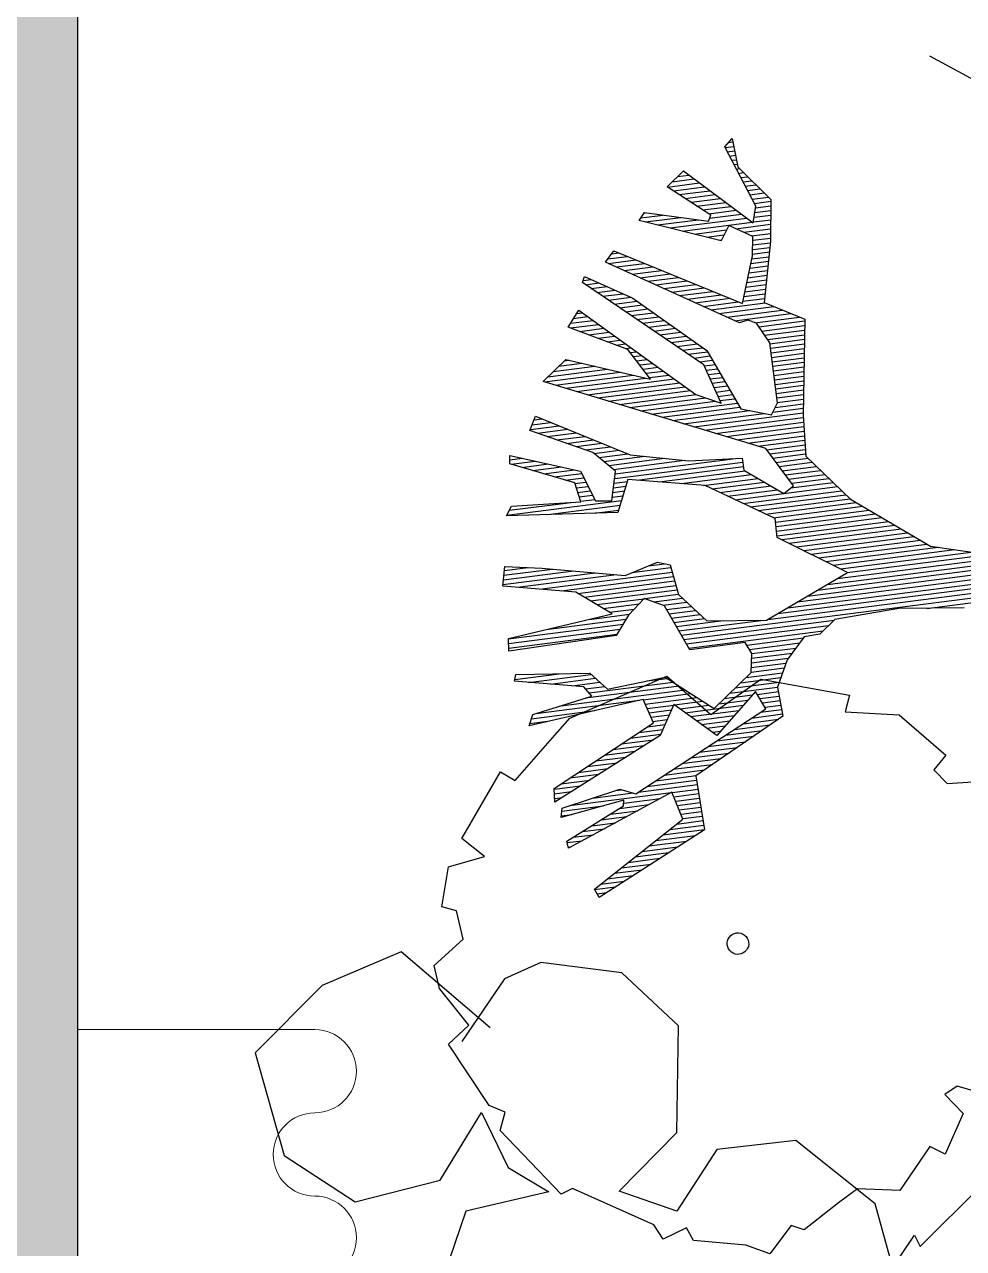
# Model space of a CAD drawing. Header units: millimetres. Extents: x -41640 to 3079702, y -5257903 to 68462.
# Drawn here: x -37602 to -37064, y 44671 to 45372 of the extents above; entities that cross this region are included whole.
import ezdxf

# ---------------------------------------------------------------- set-up
doc = ezdxf.new("R2010")
doc.units = ezdxf.units.MM
doc.header["$LTSCALE"] = 10
doc.layers.get('0').update_dxf_attribs({"color": 255})
doc.layers.add('0008原建筑墙柱体', color=145, linetype='Continuous')
doc.layers.add('家具细县', color=144, linetype='Continuous', lineweight=5)

# ---------------------------------------------------------------- blocks, each defined once
blk = doc.blocks.new('trhrtjtyjtj')
at = {"layer": '家具细县', "color": 8}
blk.add_line((2098036.7, -4929740.14), (2097901.07, -4929740.14), dxfattribs=at)
for centre, start, end in [((2098036.7, -4929763.95), 270, 90), ((2098036.7, -4929811.58), 90, 270), ((2098036.7, -4929859.2), 270, 90)]:
    blk.add_arc(centre, 23.81, start, end, dxfattribs=at)
blk = doc.blocks.new('ERRHRTHJRTH')
at = {"color": 8}
for p, q in [((2516549.6, -5105313.2), (2516464.1, -5105327.1)), ((2516604.7, -5105872.6), (2517070.1, -5105407.3)), ((2516763.7, -5105719.5), (2517074.6, -5105408.5)), ((2516657.3, -5105814.3), (2517055.5, -5105416.1)), ((2516661.1, -5105804.7), (2517040.6, -5105425.3)), ((2516665, -5105795.1), (2516990.8, -5105469.3)), ((2516368.5, -5105503.5), (2516369, -5105493.4)), ((2516368.8, -5105498.2), (2516371.4, -5105495.5)), ((2516369, -5105493.4), (2516388.6, -5105510.4)), ((2516369, -5105503.7), (2516374.5, -5105498.2)), ((2516668.8, -5105785.5), (2516956.1, -5105498.3)), ((2516422.9, -5105528.4), (2516368.5, -5105503.5)), ((2516372.9, -5105505.5), (2516377.6, -5105500.8)), ((2516376.9, -5105507.3), (2516380.7, -5105503.5)), ((2516380.8, -5105509.1), (2516383.8, -5105506.2)), ((2516384.8, -5105510.9), (2516386.8, -5105508.9)), ((2516388.6, -5105510.4), (2516429.9, -5105515.4)), ((2516388.7, -5105512.8), (2516390.8, -5105510.7)), ((2516392.7, -5105514.6), (2516395.9, -5105511.3)), ((2516396.6, -5105516.4), (2516401.1, -5105511.9)), ((2516400.6, -5105518.2), (2516406.2, -5105512.5)), ((2516404.5, -5105520), (2516411.3, -5105513.2)), ((2516408.5, -5105521.8), (2516416.5, -5105513.8)), ((2516412.4, -5105523.6), (2516421.6, -5105514.4)), ((2516416.4, -5105525.4), (2516426.8, -5105515)), ((2516420.3, -5105527.2), (2516430.9, -5105516.7)), ((2516423.6, -5105529.7), (2516433.3, -5105520)), ((2516429.9, -5105515.4), (2516452.4, -5105545.3)), ((2516430.2, -5105541.6), (2516422.9, -5105528.4)), ((2516425.7, -5105533.4), (2516435.8, -5105523.3)), ((2516427.7, -5105537.1), (2516438.3, -5105526.5)), ((2516429.8, -5105540.8), (2516440.8, -5105529.8)), ((2516672.6, -5105776), (2516921.3, -5105527.3)), ((2516676.4, -5105766.4), (2516911.7, -5105531.1)), ((2516352.4, -5105543.1), (2516430.2, -5105541.6)), ((2516374.1, -5105590.7), (2516423.1, -5105541.8)), ((2516374.9, -5105561.1), (2516393.7, -5105542.3)), ((2516381.2, -5105560.6), (2516399.6, -5105542.2)), ((2516384.4, -5105586.2), (2516428.9, -5105541.7)), ((2516387.5, -5105560), (2516405.4, -5105542.1)), ((2516393.8, -5105559.5), (2516411.3, -5105542)), ((2516396.8, -5105562.2), (2516417.2, -5105541.9)), ((2516421.1, -5105555.3), (2516443.2, -5105533.1)), ((2516428.6, -5105553.5), (2516445.7, -5105536.4)), ((2516436, -5105551.8), (2516448.2, -5105539.7)), ((2516680.3, -5105756.8), (2516904.6, -5105532.5)), ((2516684.1, -5105747.2), (2516897.4, -5105533.9)), ((2516687.9, -5105737.6), (2516893.6, -5105531.9)), ((2516349.4, -5105563.2), (2516352.4, -5105543.1)), ((2516349.8, -5105563.2), (2516370.2, -5105542.8)), ((2516350.3, -5105556.9), (2516364.3, -5105542.9)), ((2516351.3, -5105550.1), (2516358.5, -5105543)), ((2516352.3, -5105543.4), (2516352.6, -5105543.1)), ((2516356.1, -5105562.6), (2516376.1, -5105542.7)), ((2516362.4, -5105562.1), (2516382, -5105542.6)), ((2516368.7, -5105561.6), (2516387.8, -5105542.4)), ((2516437.5, -5105551.5), (2516414.3, -5105556.8)), ((2516447.8, -5105565.4), (2516437.5, -5105551.5)), ((2516439.5, -5105554.1), (2516450.7, -5105542.9)), ((2516441.9, -5105557.4), (2516453.1, -5105546.3)), ((2516444.4, -5105560.7), (2516455.3, -5105549.9)), ((2516452.4, -5105545.3), (2516481.4, -5105592.1)), ((2516395.9, -5105559.3), (2516349.4, -5105563.2)), ((2516394.6, -5105581.7), (2516415.2, -5105561.2)), ((2516397.6, -5105564.9), (2516395.9, -5105559.3)), ((2516414.3, -5105556.8), (2516417.3, -5105571.8)), ((2516446.8, -5105564.1), (2516457.5, -5105553.4)), ((2516448.9, -5105567.7), (2516459.7, -5105557)), ((2516450.8, -5105571.6), (2516461.9, -5105560.5)), ((2516452.7, -5105575.5), (2516464.1, -5105564.1)), ((2516347.5, -5105593.9), (2516397.6, -5105564.9)), ((2516417.3, -5105571.8), (2516348.1, -5105602.2)), ((2516363.8, -5105595.2), (2516389.5, -5105569.6)), ((2516404.9, -5105577.2), (2516416.1, -5105566)), ((2516415.2, -5105572.7), (2516417.1, -5105570.8)), ((2516466.6, -5105604.5), (2516447.8, -5105565.4)), ((2516454.5, -5105579.4), (2516466.3, -5105567.7)), ((2516456.4, -5105583.3), (2516468.5, -5105571.2)), ((2516458.3, -5105587.2), (2516470.7, -5105574.8)), ((2516347.9, -5105599.6), (2516362.2, -5105585.4)), ((2516353.5, -5105599.8), (2516375.9, -5105577.5)), ((2516460.1, -5105591.1), (2516472.9, -5105578.3)), ((2516462, -5105595), (2516475.1, -5105581.9)), ((2516463.8, -5105598.9), (2516477.3, -5105585.5)), ((2516470.5, -5105621), (2516506.4, -5105585.1)), ((2516481.4, -5105592.1), (2516519.2, -5105581.5)), ((2516485.9, -5105611.4), (2516514.4, -5105582.9)), ((2516490.9, -5105612.1), (2516520.2, -5105582.9)), ((2516495.3, -5105613.5), (2516522.6, -5105586.2)), ((2516519.2, -5105581.5), (2516570.6, -5105650.4)), ((2516347.5, -5105594.3), (2516348.5, -5105593.3)), ((2516348.1, -5105602.2), (2516347.5, -5105593.9)), ((2516447.9, -5105626.3), (2516482.4, -5105591.8)), ((2516455.5, -5105624.5), (2516490.4, -5105589.6)), ((2516463, -5105622.8), (2516498.4, -5105587.4)), ((2516465.7, -5105602.8), (2516479.5, -5105589)), ((2516499.7, -5105614.9), (2516525.1, -5105589.5)), ((2516504, -5105616.3), (2516527.6, -5105592.7)), ((2516508.1, -5105618), (2516530, -5105596)), ((2516346.9, -5105637.7), (2516466.6, -5105604.5)), ((2516432.9, -5105629.9), (2516455, -5105607.7)), ((2516440.4, -5105628.1), (2516463, -5105605.5)), ((2516511, -5105620.9), (2516532.5, -5105599.3)), ((2516513.8, -5105623.8), (2516534.9, -5105602.6)), ((2516516.7, -5105626.7), (2516537.4, -5105605.9)), ((2516395.2, -5105638.7), (2516415.2, -5105618.8)), ((2516402.7, -5105637), (2516423.1, -5105616.6)), ((2516410.3, -5105635.2), (2516431.1, -5105614.4)), ((2516417.8, -5105633.4), (2516439.1, -5105612.2)), ((2516425.3, -5105631.6), (2516447, -5105609.9)), ((2516479.5, -5105613.3), (2516475.2, -5105619.9)), ((2516487.3, -5105610.9), (2516479.5, -5105613.3)), ((2516507.4, -5105617.4), (2516487.3, -5105610.9)), ((2516545.7, -5105655.8), (2516507.4, -5105617.4)), ((2516519.6, -5105629.5), (2516539.9, -5105609.2)), ((2516522.4, -5105632.4), (2516542.3, -5105612.5)), ((2516525.3, -5105635.3), (2516544.8, -5105615.8)), ((2516475.2, -5105619.9), (2516347.1, -5105650.1)), ((2516357.5, -5105647.6), (2516375.3, -5105629.8)), ((2516365.1, -5105645.8), (2516383.3, -5105627.6)), ((2516372.6, -5105644.1), (2516391.3, -5105625.4)), ((2516380.1, -5105642.3), (2516399.2, -5105623.2)), ((2516387.7, -5105640.5), (2516407.2, -5105621)), ((2516528.2, -5105638.2), (2516547.3, -5105619.1)), ((2516531.1, -5105641.1), (2516549.7, -5105622.4)), ((2516533.9, -5105644), (2516552.2, -5105625.7)), ((2516536.8, -5105646.8), (2516554.6, -5105629)), ((2516347.1, -5105650.1), (2516346.9, -5105637.7)), ((2516347, -5105646.6), (2516359.4, -5105634.2)), ((2516347, -5105640.9), (2516351.4, -5105636.4)), ((2516350, -5105649.4), (2516367.4, -5105632)), ((2516539.7, -5105649.7), (2516557.1, -5105632.3)), ((2516542.6, -5105652.6), (2516559.6, -5105635.6)), ((2516545.4, -5105655.5), (2516562, -5105638.9)), ((2516499.8, -5105718.4), (2516569.4, -5105648.8)), ((2516546.6, -5105660.1), (2516564.5, -5105642.2)), ((2516547.5, -5105664.9), (2516566.9, -5105645.5)), ((2516570.6, -5105650.4), (2516594.9, -5105678)), ((2516732.2, -5105673.4), (2516775.8, -5105648.9)), ((2516340.2, -5105671.8), (2516386.2, -5105660.6)), ((2516369.9, -5105675.5), (2516384.4, -5105661.1)), ((2516376.1, -5105675.1), (2516390.8, -5105660.4)), ((2516382.2, -5105674.8), (2516396.8, -5105660.2)), ((2516386.2, -5105660.6), (2516467.2, -5105657.3)), ((2516388.4, -5105674.4), (2516402.8, -5105659.9)), ((2516394.5, -5105674), (2516408.8, -5105659.7)), ((2516400.7, -5105673.6), (2516414.8, -5105659.5)), ((2516406.8, -5105673.2), (2516420.8, -5105659.2)), ((2516413, -5105672.8), (2516426.8, -5105659)), ((2516419.1, -5105672.4), (2516432.8, -5105658.7)), ((2516425.3, -5105672), (2516438.8, -5105658.5)), ((2516431.4, -5105671.6), (2516444.8, -5105658.2)), ((2516437.6, -5105671.2), (2516450.8, -5105658)), ((2516443.7, -5105670.8), (2516456.8, -5105657.7)), ((2516449.9, -5105670.4), (2516462.8, -5105657.5)), ((2516456, -5105670), (2516468.3, -5105657.7)), ((2516462.2, -5105669.6), (2516472.4, -5105659.4)), ((2516467.2, -5105657.3), (2516523.2, -5105680)), ((2516468.3, -5105669.3), (2516476.5, -5105661.1)), ((2516473.9, -5105669.5), (2516480.6, -5105662.7)), ((2516509.1, -5105714.9), (2516572, -5105652)), ((2516518.4, -5105711.3), (2516574.7, -5105655.1)), ((2516527.8, -5105707.7), (2516577.4, -5105658.1)), ((2516537.1, -5105704.2), (2516580.1, -5105661.2)), ((2516548, -5105667.3), (2516545.7, -5105655.8)), ((2516673.9, -5105740.2), (2516751.4, -5105662.6)), ((2516681, -5105738.7), (2516764.5, -5105655.3)), ((2516341.9, -5105677.3), (2516340.2, -5105671.8)), ((2516341.3, -5105675.4), (2516346.3, -5105670.3)), ((2516472.9, -5105669), (2516341.9, -5105677.3)), ((2516345.3, -5105677.1), (2516353.9, -5105668.5)), ((2516351.5, -5105676.7), (2516361.6, -5105666.6)), ((2516357.6, -5105676.3), (2516369.2, -5105664.8)), ((2516363.8, -5105675.9), (2516376.8, -5105662.9)), ((2516506.1, -5105686.8), (2516472.9, -5105669)), ((2516477.6, -5105671.5), (2516484.7, -5105664.4)), ((2516481.4, -5105673.5), (2516488.8, -5105666.1)), ((2516485.1, -5105675.5), (2516492.9, -5105667.7)), ((2516488.9, -5105677.5), (2516497, -5105669.4)), ((2516490.5, -5105722), (2516542.1, -5105670.4)), ((2516492.6, -5105679.5), (2516501.1, -5105671)), ((2516496.4, -5105681.6), (2516505.2, -5105672.7)), ((2516523.2, -5105680), (2516548, -5105667.3)), ((2516546.4, -5105700.6), (2516582.8, -5105664.2)), ((2516555.7, -5105697.1), (2516585.5, -5105667.3)), ((2516563.7, -5105694.9), (2516588.2, -5105670.4)), ((2516568.2, -5105696.1), (2516590.9, -5105673.4)), ((2516650, -5105683.9), (2516732.2, -5105673.4)), ((2516666.7, -5105741.6), (2516738.3, -5105670)), ((2516462.5, -5105732.7), (2516517.5, -5105677.7)), ((2516471.8, -5105729.1), (2516521.6, -5105679.4)), ((2516481.2, -5105725.5), (2516530.3, -5105676.4)), ((2516500.1, -5105683.6), (2516509.3, -5105674.4)), ((2516503.8, -5105685.6), (2516513.4, -5105676)), ((2516568.7, -5105747.4), (2516633.9, -5105682.2)), ((2516572.7, -5105697.4), (2516593.6, -5105676.5)), ((2516576.1, -5105745.8), (2516639.1, -5105682.8)), ((2516577.2, -5105698.6), (2516597.6, -5105678.3)), ((2516581.7, -5105699.9), (2516602.7, -5105678.8)), ((2516583.5, -5105744.2), (2516644.3, -5105683.3)), ((2516586.2, -5105701.1), (2516607.9, -5105679.4)), ((2516590.7, -5105702.3), (2516613.1, -5105679.9)), ((2516590.9, -5105742.5), (2516649.5, -5105683.9)), ((2516594.9, -5105678), (2516650, -5105683.9)), ((2516595.3, -5105703.6), (2516618.3, -5105680.5)), ((2516598.2, -5105740.9), (2516656, -5105683.2)), ((2516599.8, -5105704.8), (2516623.5, -5105681.1)), ((2516601.6, -5105708.7), (2516628.7, -5105681.6)), ((2516605.6, -5105739.3), (2516662.6, -5105682.3)), ((2516609.6, -5105741.1), (2516669.2, -5105681.5)), ((2516612.4, -5105744), (2516675.8, -5105680.6)), ((2516615.2, -5105747), (2516682.4, -5105679.8)), ((2516618.1, -5105749.9), (2516689, -5105678.9)), ((2516623.6, -5105750.1), (2516695.6, -5105678.1)), ((2516630.8, -5105748.7), (2516702.2, -5105677.3)), ((2516638, -5105747.2), (2516708.8, -5105676.4)), ((2516645.2, -5105745.8), (2516715.4, -5105675.6)), ((2516652.3, -5105744.4), (2516722, -5105674.7)), ((2516659.5, -5105743), (2516728.6, -5105673.9)), ((2516354.4, -5105698.8), (2516483.4, -5105694.4)), ((2516562.4, -5105694.5), (2516368.2, -5105768.7)), ((2516397.3, -5105757.6), (2516459.7, -5105695.2)), ((2516406.6, -5105754), (2516465.6, -5105695)), ((2516415.9, -5105750.5), (2516471.6, -5105694.8)), ((2516425.2, -5105746.9), (2516477.5, -5105694.6)), ((2516434.6, -5105743.3), (2516483.6, -5105694.3)), ((2516436.7, -5105706.6), (2516447.7, -5105695.6)), ((2516441.3, -5105707.8), (2516453.7, -5105695.4)), ((2516443.9, -5105739.8), (2516492.3, -5105691.4)), ((2516453.2, -5105736.2), (2516500.9, -5105688.5)), ((2516483.4, -5105694.4), (2516506.1, -5105686.8)), ((2516602.4, -5105705.6), (2516562.4, -5105694.5)), ((2516356.3, -5105716.6), (2516354.4, -5105698.8)), ((2516354.8, -5105702.2), (2516358.3, -5105698.7)), ((2516355.3, -5105707.4), (2516364.2, -5105698.5)), ((2516355.8, -5105712.6), (2516370.2, -5105698.3)), ((2516410.6, -5105699.7), (2516356.3, -5105716.6)), ((2516358.3, -5105715.9), (2516376.2, -5105698.1)), ((2516366.7, -5105713.3), (2516382.1, -5105697.9)), ((2516375, -5105710.8), (2516388.1, -5105697.7)), ((2516383.3, -5105708.2), (2516394.1, -5105697.5)), ((2516391.7, -5105705.6), (2516400, -5105697.3)), ((2516400, -5105703), (2516406, -5105697.1)), ((2516408.4, -5105700.4), (2516411.9, -5105696.9)), ((2516443, -5105708.3), (2516410.6, -5105699.7)), ((2516413.9, -5105700.6), (2516417.9, -5105696.7)), ((2516418.5, -5105701.8), (2516423.9, -5105696.4)), ((2516423.1, -5105703), (2516429.8, -5105696.2)), ((2516427.6, -5105704.2), (2516435.8, -5105696)), ((2516432.2, -5105705.4), (2516441.8, -5105695.8)), ((2516599.8, -5105716.2), (2516602.4, -5105705.6)), ((2516789.8, -5105698.7), (2516744, -5105735)), ((2516372.2, -5105740.8), (2516443, -5105708.3)), ((2516378.7, -5105764.7), (2516428.4, -5105715)), ((2516388, -5105761.1), (2516439, -5105710.1)), ((2516471.9, -5105798.2), (2516553.5, -5105716.6)), ((2516514.6, -5105745.1), (2516550.9, -5105714.1)), ((2516550.9, -5105714.1), (2516558.8, -5105721.8)), ((2516558.8, -5105721.8), (2516599.8, -5105716.2)), ((2516561.3, -5105749), (2516593.3, -5105717.1)), ((2516369, -5105762.8), (2516407, -5105724.8)), ((2516369.3, -5105768.3), (2516417.7, -5105719.9)), ((2516469.7, -5105794.6), (2516546.3, -5105718)), ((2516488.5, -5105787.3), (2516556.4, -5105719.4)), ((2516505.2, -5105776.4), (2516560, -5105721.6)), ((2516521.9, -5105765.4), (2516566.6, -5105720.7)), ((2516538.6, -5105754.5), (2516573.3, -5105719.8)), ((2516546.6, -5105752.3), (2516580, -5105718.9)), ((2516554, -5105750.6), (2516586.6, -5105718)), ((2516370, -5105756.1), (2516396.4, -5105729.7)), ((2516371, -5105749.3), (2516385.7, -5105734.6)), ((2516607.4, -5105738.9), (2516539.7, -5105753.8)), ((2516619.1, -5105751), (2516607.4, -5105738.9)), ((2516688, -5105737.4), (2516619.1, -5105751)), ((2516656.8, -5105815.6), (2516688, -5105737.4)), ((2516744, -5105735), (2516704.7, -5105777.7)), ((2516368.2, -5105768.7), (2516372.2, -5105740.8)), ((2516371.9, -5105742.6), (2516375.1, -5105739.5)), ((2516466.1, -5105792.4), (2516511.3, -5105747.2)), ((2516469.9, -5105772.9), (2516514.6, -5105745.1)), ((2516460.5, -5105792.3), (2516496.2, -5105756.6)), ((2516539.7, -5105753.8), (2516481.8, -5105791.7)), ((2516454.9, -5105792.1), (2516481, -5105766)), ((2516381.7, -5105797.5), (2516469.9, -5105772.9)), ((2516418.6, -5105799.7), (2516435.8, -5105782.4)), ((2516427.2, -5105796.7), (2516443.8, -5105780.2)), ((2516435.9, -5105793.8), (2516451.7, -5105778)), ((2516443.8, -5105791.7), (2516459.7, -5105775.8)), ((2516449.3, -5105791.9), (2516467.7, -5105773.5)), ((2516608.8, -5105874.3), (2516704.6, -5105778.6)), ((2516704.7, -5105777.7), (2516702.1, -5105796.2)), ((2516384.1, -5105805.3), (2516395.8, -5105793.6)), ((2516385.5, -5105809.7), (2516403.8, -5105791.4)), ((2516442.3, -5105791.7), (2516385.8, -5105810.7)), ((2516392.5, -5105808.4), (2516411.8, -5105789.1)), ((2516401.2, -5105805.5), (2516419.8, -5105786.9)), ((2516409.9, -5105802.6), (2516427.8, -5105784.7)), ((2516468.5, -5105792.5), (2516442.3, -5105791.7)), ((2516482.2, -5105815.6), (2516468.5, -5105792.5)), ((2516474, -5105801.8), (2516482.5, -5105793.3)), ((2516481.8, -5105791.7), (2516492.8, -5105820.5)), ((2516612.9, -5105876), (2516703.6, -5105785.2)), ((2516617, -5105877.7), (2516702.7, -5105791.9)), ((2516385.8, -5105810.7), (2516381.7, -5105797.5)), ((2516382.8, -5105800.9), (2516387.8, -5105795.8)), ((2516476.1, -5105805.4), (2516484.1, -5105797.5)), ((2516478.3, -5105809), (2516485.6, -5105801.7)), ((2516702.1, -5105796.2), (2516692.7, -5105806.7)), ((2516385.2, -5105839.2), (2516443.7, -5105811.7)), ((2516415.7, -5105883.2), (2516488.8, -5105810)), ((2516419, -5105833.8), (2516438.8, -5105814)), ((2516428.4, -5105830.1), (2516445.8, -5105812.7)), ((2516437.8, -5105826.5), (2516449.7, -5105814.6)), ((2516443.7, -5105811.7), (2516470.5, -5105824.7)), ((2516444.2, -5105860.4), (2516490.4, -5105814.2)), ((2516470.5, -5105824.7), (2516482.2, -5105815.6)), ((2516480.4, -5105812.7), (2516487.2, -5105805.9)), ((2516614.9, -5105848.4), (2516656.8, -5105815.6)), ((2516656.5, -5105843.9), (2516692.7, -5105807.7)), ((2516660.6, -5105845.5), (2516692.8, -5105813.4)), ((2516692.7, -5105806.7), (2516693, -5105832.3)), ((2516762.6, -5105837.1), (2516802.3, -5105809.8)), ((2516802.3, -5105809.8), (2516857.4, -5105813)), ((2516857.4, -5105813), (2516857, -5105829.7)), ((2516446.1, -5105823.2), (2516389.7, -5105845.2)), ((2516400.2, -5105841.1), (2516417, -5105824.2)), ((2516409.6, -5105837.4), (2516427.9, -5105819.1)), ((2516492.8, -5105820.5), (2516415.8, -5105883.7)), ((2516460.7, -5105833.2), (2516446.1, -5105823.2)), ((2516446.5, -5105823.5), (2516453.5, -5105816.5)), ((2516449.9, -5105825.9), (2516457.4, -5105818.4)), ((2516453.4, -5105828.2), (2516461.3, -5105820.3)), ((2516456.8, -5105830.5), (2516465.2, -5105822.1)), ((2516460.2, -5105832.8), (2516469.1, -5105824)), ((2516476.3, -5105834.1), (2516492, -5105818.4)), ((2516600.7, -5105871), (2516653.1, -5105818.5)), ((2516664.8, -5105847.1), (2516692.8, -5105819.1)), ((2516667.2, -5105850.5), (2516692.9, -5105824.8)), ((2516685.1, -5105860.2), (2516756.4, -5105823.1)), ((2516756.4, -5105823.1), (2516762.6, -5105837.1)), ((2516873.8, -5105832.2), (2516891.4, -5105817)), ((2516387.5, -5105842.2), (2516395.3, -5105834.4)), ((2516390.8, -5105844.7), (2516406.2, -5105829.3)), ((2516414, -5105874.3), (2516460.7, -5105833.2)), ((2516479.1, -5105917.6), (2516563.7, -5105833)), ((2516495.5, -5105907), (2516567, -5105835.5)), ((2516532.3, -5105861.1), (2516548, -5105834.1)), ((2516535.6, -5105855.4), (2516560.4, -5105830.6)), ((2516543.7, -5105841.5), (2516553.9, -5105831.3)), ((2516548, -5105834.1), (2516558.4, -5105829.1)), ((2516558.4, -5105829.1), (2516580.4, -5105845.5)), ((2516669.5, -5105853.9), (2516693, -5105830.5)), ((2516671.9, -5105857.3), (2516694, -5105835.2)), ((2516693, -5105832.3), (2516701.1, -5105856.8)), ((2516857, -5105829.7), (2516873.8, -5105832.2)), ((2516389.7, -5105845.2), (2516385.2, -5105839.2)), ((2516414.8, -5105878.3), (2516454.1, -5105839)), ((2516508.7, -5105899.6), (2516570.3, -5105837.9)), ((2516515.2, -5105898.8), (2516573.6, -5105840.4)), ((2516521.7, -5105898.1), (2516576.9, -5105842.9)), ((2516558.7, -5105866.8), (2516580.2, -5105845.3)), ((2516567.1, -5105864.2), (2516585.4, -5105845.9)), ((2516575.5, -5105861.5), (2516590.7, -5105846.3)), ((2516580.2, -5105862.6), (2516596, -5105846.8)), ((2516580.4, -5105845.5), (2516614.9, -5105848.4)), ((2516584.3, -5105864.3), (2516601.3, -5105847.3)), ((2516588.4, -5105865.9), (2516606.6, -5105847.7)), ((2516592.5, -5105867.6), (2516611.9, -5105848.2)), ((2516596.6, -5105869.3), (2516626.6, -5105839.2)), ((2516653.7, -5105842.9), (2516618.7, -5105878.4)), ((2516664.8, -5105847.1), (2516653.7, -5105842.9)), ((2516674.5, -5105861), (2516664.8, -5105847.1)), ((2516672.6, -5105873.9), (2516698.3, -5105848.2)), ((2516673.6, -5105867.1), (2516696.9, -5105843.9)), ((2516674.3, -5105860.7), (2516695.4, -5105839.5)), ((2516670.7, -5105887.3), (2516701.2, -5105856.8)), ((2516671.6, -5105880.6), (2516699.7, -5105852.5)), ((2516690.8, -5105873), (2516704.2, -5105859.5)), ((2516701.1, -5105856.8), (2516720.9, -5105874.3)), ((2516462.7, -5105928.3), (2516525.7, -5105865.3)), ((2516469.4, -5105901.5), (2516532.3, -5105861.1)), ((2516528.2, -5105897.3), (2516558.4, -5105867.2)), ((2516558.4, -5105866.9), (2516556.4, -5105887.5)), ((2516576.7, -5105861.1), (2516558.4, -5105866.9)), ((2516618.7, -5105878.4), (2516576.7, -5105861.1)), ((2516667.9, -5105906.6), (2516674.5, -5105861)), ((2516669.1, -5105912.7), (2516685.1, -5105860.2)), ((2516694.9, -5105874.6), (2516707.3, -5105862.2)), ((2516699.1, -5105876.2), (2516710.4, -5105864.9)), ((2516702.9, -5105883.9), (2516716.5, -5105870.3)), ((2516703.3, -5105877.8), (2516713.4, -5105867.6)), ((2516415.8, -5105883.7), (2516414, -5105874.3)), ((2516450.8, -5105934.5), (2516509.6, -5105875.6)), ((2516534.7, -5105896.6), (2516557.8, -5105873.5)), ((2516541.3, -5105895.8), (2516557.1, -5105879.9)), ((2516659.3, -5106009.6), (2516704.8, -5105878.4)), ((2516669.7, -5105894.1), (2516687.7, -5105876)), ((2516688, -5105871.9), (2516684.7, -5105924.3)), ((2516704.8, -5105878.4), (2516688, -5105871.9)), ((2516720.9, -5105874.3), (2516691.9, -5105964.1)), ((2516696.8, -5105901.5), (2516719.4, -5105878.9)), ((2516699.9, -5105892.7), (2516719.5, -5105873)), ((2516448.6, -5105930.9), (2516493.5, -5105886)), ((2516506.1, -5105942.5), (2516556.9, -5105891.7)), ((2516530.9, -5105911.9), (2516556.5, -5105886.3)), ((2516556.4, -5105887.5), (2516558.9, -5105908.6)), ((2516649.8, -5105925.4), (2516687, -5105888.3)), ((2516668.7, -5105900.8), (2516687.3, -5105882.2)), ((2516693.8, -5105910.3), (2516716.7, -5105887.4)), ((2516442.3, -5105920.7), (2516469.4, -5105901.5)), ((2516446.4, -5105927.3), (2516477.3, -5105896.4)), ((2516506.5, -5105899.8), (2516451.5, -5105935.6)), ((2516484.1, -5105969.5), (2516544.3, -5105895.4)), ((2516484.4, -5105969.9), (2516557.5, -5105896.8)), ((2516487, -5105973.1), (2516558.1, -5105902)), ((2516544.3, -5105895.4), (2516506.5, -5105899.8)), ((2516655.8, -5105925.2), (2516686.6, -5105894.4)), ((2516661.8, -5105925), (2516686.2, -5105900.6)), ((2516690.7, -5105919.1), (2516713.9, -5105895.9)), ((2516444.2, -5105923.8), (2516459.3, -5105908.6)), ((2516489.6, -5105976.2), (2516558.8, -5105907.1)), ((2516558.9, -5105908.6), (2516491.4, -5105978.4)), ((2516558, -5105988.5), (2516637.2, -5105909.3)), ((2516571.1, -5105992.3), (2516616.8, -5105909.5)), ((2516571.1, -5105963.9), (2516624.6, -5105910.4)), ((2516571.3, -5105969.4), (2516630.9, -5105909.8)), ((2516581.8, -5105951.2), (2516616.3, -5105911.1)), ((2516605.4, -5105923.8), (2516618.2, -5105911)), ((2516613.1, -5105939.2), (2516643.5, -5105908.7)), ((2516616.3, -5105911.1), (2516667.9, -5105906.6)), ((2516616.8, -5105941.2), (2516649.8, -5105908.2)), ((2516616.8, -5105909.5), (2516669.1, -5105912.7)), ((2516637.9, -5105925.8), (2516656.2, -5105907.6)), ((2516643.9, -5105925.6), (2516662.5, -5105907)), ((2516667.7, -5105924.8), (2516685.8, -5105906.7)), ((2516673.7, -5105924.6), (2516685.4, -5105912.9)), ((2516684.6, -5105936.8), (2516708.4, -5105912.9)), ((2516687.6, -5105927.9), (2516711.2, -5105904.4)), ((2516451.5, -5105935.6), (2516442.3, -5105920.7)), ((2516684.7, -5105924.3), (2516637.5, -5105925.8)), ((2516679.6, -5105924.4), (2516685.1, -5105919)), ((2516681.5, -5105945.6), (2516705.7, -5105921.4)), ((2516620.6, -5105943.2), (2516637.6, -5105926.2)), ((2516624.3, -5105945.2), (2516638.7, -5105930.8)), ((2516628, -5105947.2), (2516639.8, -5105935.4)), ((2516637.5, -5105925.8), (2516644.6, -5105955.2)), ((2516678.5, -5105954.4), (2516703, -5105929.9)), ((2516544.7, -5106007.6), (2516610.8, -5105941.5)), ((2516612.8, -5105939), (2516546.5, -5106019.9)), ((2516632.9, -5105949.8), (2516612.8, -5105939)), ((2516630.9, -5105955.9), (2516642.1, -5105944.7)), ((2516631.8, -5105949.2), (2516640.9, -5105940.1)), ((2516672.3, -5105972), (2516697.5, -5105946.9)), ((2516675.4, -5105963.2), (2516700.2, -5105938.4)), ((2516509.3, -5105991), (2516560.6, -5105949.6)), ((2516522.3, -5105989.7), (2516562.2, -5105949.8)), ((2516538.8, -5105978.9), (2516567.5, -5105950.1)), ((2516555.3, -5105968.2), (2516572.9, -5105950.5)), ((2516560.6, -5105949.6), (2516581.8, -5105951.2)), ((2516566.3, -5105962.9), (2516578.3, -5105950.9)), ((2516598.6, -5106050.5), (2516632.9, -5105949.8)), ((2516644.6, -5105955.2), (2516606.5, -5106059.8)), ((2516624.9, -5105973.4), (2516644.3, -5105954)), ((2516627.9, -5105964.7), (2516643.2, -5105949.4)), ((2516669.3, -5105980.9), (2516694.7, -5105955.4)), ((2516511.1, -5105995.1), (2516539.4, -5105966.8)), ((2516564, -5105962.5), (2516511.7, -5105996.5)), ((2516543, -5106010), (2516574.7, -5105964.6)), ((2516574.7, -5105964.6), (2516564, -5105962.5)), ((2516621.9, -5105982.2), (2516642.1, -5105961.9)), ((2516663.1, -5105998.5), (2516694.8, -5105966.8)), ((2516666.2, -5105989.7), (2516692, -5105963.9)), ((2516691.9, -5105964.1), (2516727.4, -5105997.7)), ((2516491.4, -5105978.4), (2516484.1, -5105969.5)), ((2516544.3, -5106013.7), (2516584.7, -5105973.3)), ((2516615.9, -5105999.7), (2516635.6, -5105980)), ((2516618.9, -5105990.9), (2516638.9, -5105971)), ((2516660.1, -5106007.3), (2516697.8, -5105969.6)), ((2516684.2, -5105988.9), (2516700.8, -5105972.4)), ((2516687.9, -5105991.1), (2516703.7, -5105975.2)), ((2516691.5, -5105993.2), (2516706.7, -5105978)), ((2516511.7, -5105996.5), (2516509.3, -5105991)), ((2516509.4, -5105991.1), (2516509.5, -5105990.9)), ((2516612.9, -5106008.4), (2516632.3, -5105989.1)), ((2516618.8, -5106054.4), (2516683.6, -5105989.6)), ((2516683.9, -5105988.8), (2516641.4, -5106084.9)), ((2516706.4, -5106001.8), (2516683.9, -5105988.8)), ((2516695.2, -5105995.3), (2516709.6, -5105980.8)), ((2516698.8, -5105997.4), (2516712.6, -5105983.6)), ((2516702.4, -5105999.5), (2516715.5, -5105986.4)), ((2516706.1, -5106001.6), (2516718.5, -5105989.2)), ((2516569.8, -5106015.8), (2516571.1, -5105992.3)), ((2516610, -5106017.1), (2516629, -5105998.1)), ((2516655.9, -5106023.1), (2516679, -5105999.9)), ((2516682.1, -5106099.9), (2516706.4, -5106001.8)), ((2516727.4, -5105997.7), (2516690, -5106103.2)), ((2516700.9, -5106024.1), (2516727.4, -5105997.6)), ((2516702.8, -5106016.4), (2516724.4, -5105994.8)), ((2516704.7, -5106008.8), (2516721.5, -5105992)), ((2516546.5, -5106019.9), (2516543, -5106010)), ((2516545.8, -5106017.9), (2516558.6, -5106005.2)), ((2516607, -5106025.9), (2516625.7, -5106007.2)), ((2516631, -5106036.4), (2516656.8, -5106010.7)), ((2516645.4, -5106015.3), (2516659.3, -5106009.6)), ((2516655.8, -5106028.9), (2516674.4, -5106010.3)), ((2516699, -5106031.7), (2516724.3, -5106006.5)), ((2516566.5, -5106066.4), (2516569.8, -5106015.8)), ((2516604, -5106034.6), (2516622.4, -5106016.2)), ((2516614.8, -5106060.2), (2516645.4, -5106015.3)), ((2516654.4, -5106020.8), (2516619.3, -5106067.3)), ((2516643.3, -5106018.3), (2516647, -5106014.7)), ((2516652.4, -5106038.1), (2516669.9, -5106020.6)), ((2516657.2, -5106025.1), (2516654.4, -5106020.8)), ((2516697.1, -5106039.4), (2516721.1, -5106015.4)), ((2516599.1, -5106051.1), (2516615.8, -5106034.4)), ((2516601, -5106043.4), (2516619.1, -5106025.3)), ((2516636.3, -5106081.1), (2516657.2, -5106025.1)), ((2516648.9, -5106047.3), (2516665.3, -5106030.9)), ((2516693.3, -5106054.7), (2516714.8, -5106033.3)), ((2516695.2, -5106047.1), (2516717.9, -5106024.3)), ((2517064.4, -5106033.9), (2517046.6, -5106040.8)), ((2516601.7, -5106054.2), (2516612.5, -5106043.4)), ((2516616.3, -5106062.6), (2516642.8, -5106036.1)), ((2516645.5, -5106056.5), (2516660.7, -5106041.3)), ((2516691.4, -5106062.4), (2516711.6, -5106042.2)), ((2517046.6, -5106040.8), (2517042.4, -5106053.5)), ((2516606.5, -5106059.8), (2516598.6, -5106050.5)), ((2516604.4, -5106057.3), (2516609.2, -5106052.5)), ((2516642, -5106065.7), (2516656.1, -5106051.6)), ((2516689.5, -5106070), (2516708.5, -5106051.1)), ((2517042.4, -5106053.5), (2517065.7, -5106057.1)), ((2516551.6, -5106068.2), (2516566.5, -5106066.4)), ((2516619.3, -5106067.3), (2516614.8, -5106060.2)), ((2516618.6, -5106066.1), (2516625.2, -5106059.5)), ((2516638.6, -5106074.9), (2516651.6, -5106061.9)), ((2516687.6, -5106077.7), (2516705.3, -5106060)), ((2517065.7, -5106057.1), (2517075.1, -5106095.5)), ((2516560.7, -5106136.5), (2516551.6, -5106068.2)), ((2516637.3, -5106081.9), (2516647, -5106072.3)), ((2516683.8, -5106093), (2516699, -5106077.9)), ((2516685.7, -5106085.3), (2516702.1, -5106068.9)), ((2516641.4, -5106084.9), (2516636.3, -5106081.1)), ((2516640.6, -5106084.4), (2516642.4, -5106082.6)), ((2516682.5, -5106100.1), (2516695.8, -5106086.8)), ((2516690, -5106103.2), (2516682.1, -5106099.9)), ((2516686.6, -5106101.8), (2516692.6, -5106095.7)), ((2517075.1, -5106095.5), (2517060.2, -5106098.4)), ((2517060.2, -5106098.4), (2517062.9, -5106146.1)), ((2517107.9, -5106174.5), (2517118, -5106098.2)), ((2516586.3, -5106136.8), (2516560.7, -5106136.5)), ((2516566.6, -5106163.8), (2516586.3, -5106136.8)), ((2516747.2, -5106144.2), (2516684.3, -5106181.2)), ((2516816.2, -5106150.5), (2516747.2, -5106144.2)), ((2516873.4, -5106227.1), (2516816.2, -5106150.5)), ((2517062.9, -5106146.1), (2517032.1, -5106168.2)), ((2516583.8, -5106195.8), (2516566.6, -5106163.8)), ((2516962, -5106167.5), (2516911.1, -5106217.2)), ((2517052.8, -5106169.1), (2516962, -5106167.5)), ((2517032.1, -5106168.2), (2517026.3, -5106188.3)), ((2517104.9, -5106208), (2517052.8, -5106169.1)), ((2517097.8, -5106169.6), (2517107.9, -5106174.5)), ((2517100.6, -5106215.7), (2517097.8, -5106169.6)), ((2516684.3, -5106181.2), (2516667.5, -5106212.5)), ((2516596.5, -5106190.6), (2516583.8, -5106195.8)), ((2516616.7, -5106207), (2516596.5, -5106190.6)), ((2517026.3, -5106188.3), (2517016.7, -5106226.2)), ((2516610.5, -5106241.6), (2516616.7, -5106207)), ((2516667.5, -5106212.5), (2516671.6, -5106280.2)), ((2516911.1, -5106217.2), (2516916.3, -5106282.6)), ((2516864.9, -5106300), (2516873.4, -5106227.1)), ((2517016.7, -5106226.2), (2517005.2, -5106230.3)), ((2517005.2, -5106230.3), (2517005.6, -5106262)), ((2516626.8, -5106254.7), (2516610.5, -5106241.6)), ((2516579.5, -5106249.8), (2516542.1, -5106316.9)), ((2516684.1, -5106255.1), (2516579.5, -5106249.8)), ((2516667.5, -5106264.8), (2516626.8, -5106254.7)), ((2516663.4, -5106289.3), (2516667.5, -5106264.8)), ((2517005.6, -5106262), (2516984, -5106269)), ((2516984, -5106269), (2516944.3, -5106294.4)), ((2516916.3, -5106282.6), (2516864.9, -5106300)), ((2516725.9, -5106310.6), (2516663.4, -5106289.3)), ((2516932.5, -5106289), (2516922.2, -5106309.9)), ((2516944.3, -5106294.4), (2516932.5, -5106289)), ((2516740.8, -5106306.5), (2516725.9, -5106310.6)), ((2516747.2, -5106322.1), (2516740.8, -5106306.5)), ((2516907.6, -5106305), (2516830.2, -5106323.8)), ((2516922.2, -5106309.9), (2516907.6, -5106305)), ((2516542.1, -5106316.9), (2516531.4, -5106401.1)), ((2516724.4, -5106319.6), (2516773.1, -5106344)), ((2516732, -5106390), (2516724.4, -5106319.6)), ((2516825.2, -5106333.9), (2516747.2, -5106322.1)), ((2516830.2, -5106323.8), (2516825.2, -5106333.9)), ((2516815.2, -5106338.9), (2516767.1, -5106398)), ((2516773.1, -5106344), (2516815.2, -5106338.9)), ((2516683.9, -5106451.9), (2516732, -5106390)), ((2516531.4, -5106401.1), (2516608.2, -5106457.9)), ((2516767.1, -5106398), (2516794.4, -5106477.7)), ((2516608.2, -5106457.9), (2516683.9, -5106451.9))]:
    blk.add_line(p, q, dxfattribs=at)
blk.add_ellipse((2516813.4, -5106059.9), major_axis=(-6.81, 6.81), ratio=1, start_param=3.926991, end_param=10.210176, dxfattribs=at)

msp = doc.modelspace()

# ---------------------------------------------------------------- hatches: boundary and pattern name
at = {"layer": '0008原建筑墙柱体'}
h = msp.add_hatch(color=252, dxfattribs=at)
h.paths.add_polyline_path([(-37571.31, 45967.04), (-37811.31, 45967.04), (-37811.31, 44607.04), (-37571.31, 44607.04)])
h.paths.add_polyline_path([(-37571.31, 40407.04), (-37811.31, 40407.04), (-37811.31, 39007.04), (-37571.31, 39007.04)])
h.paths.add_polyline_path([(-31371.31, 39607.04), (-37571.31, 39607.04), (-37571.31, 39407.04), (-31371.31, 39407.04)])
h.paths.add_polyline_path([(-32086.38, 39407.04), (-32345.88, 39407.04)], flags=17)

# ---------------------------------------------------------------- linework, layer by layer
at = {"color": 7}
msp.add_line((-37571.31, 44607.04), (-37571.31, 45407.04), dxfattribs=at)

# ---------------------------------------------------------------- block references
at = {"color": 45, "xscale": 0.6399999999367734, "yscale": 0.6399999996647239, "zscale": 0.6399999999999998, "rotation": 322.3029926387048}
msp.add_blockref('ERRHRTHJRTH', (686544.32, 3615529.4, 0), dxfattribs=at)
at = {"color": 45}
msp.add_blockref('trhrtjtyjtj', (-2135472.38, 4974536.61), dxfattribs=at)

doc.saveas('drawing.dxf')
